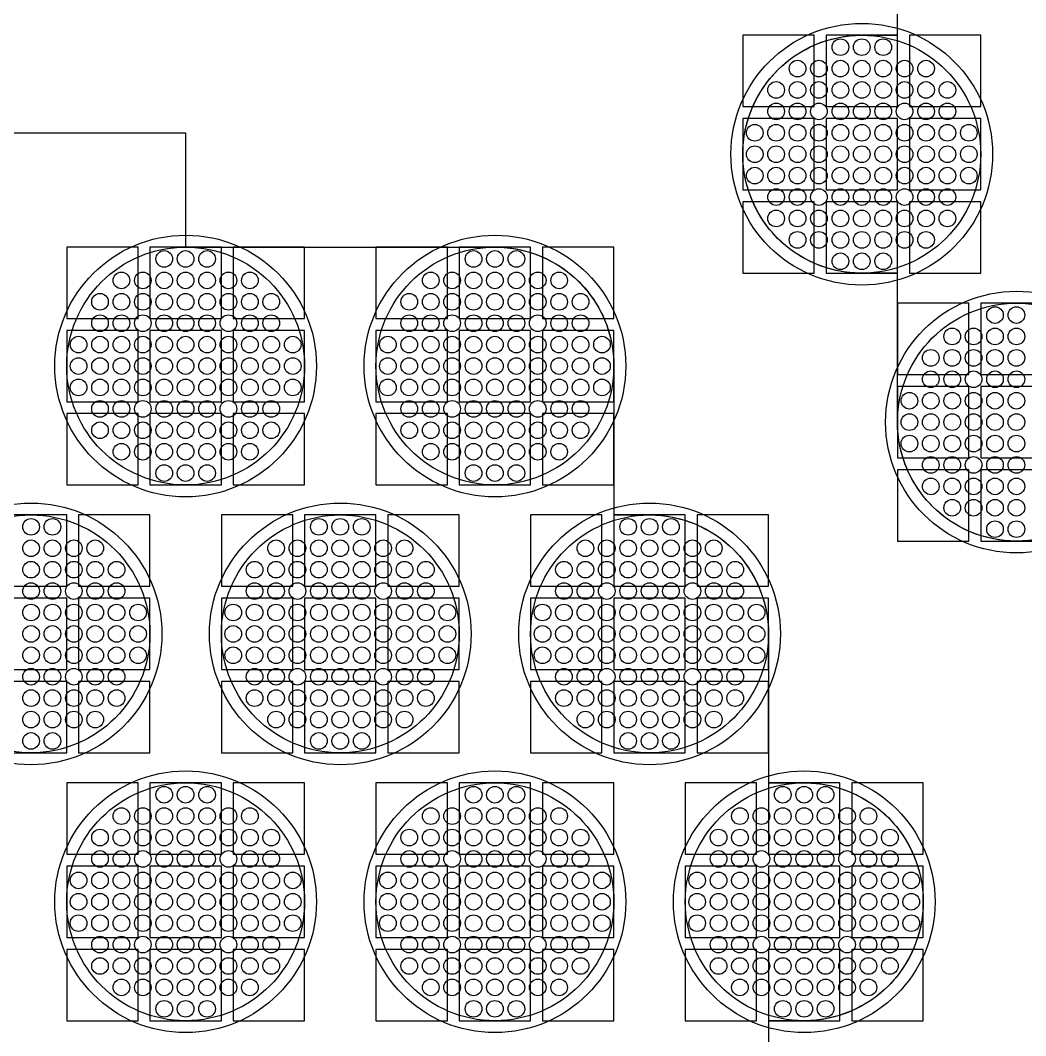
# Model space of a CAD drawing. Extents: x -49 to 54, y -38 to 38.
# Drawn here: x -8.858 to -4.632, y 26.143 to 30.411 of the extents above; entities that cross this region are included whole.
import ezdxf

# ---------------------------------------------------------------- set-up
doc = ezdxf.new("R2010")
doc.units = 0
for name, color, linetype in [('BACK_LAYER', 5, 'CONTINUOUS'), ('COND_LAYER_LOWER_ELECTRODE', 6, 'CONTINUOUS'), ('CONDUCTIVE_LAYER_BACK_LAYER', 2, 'CONTINUOUS'), ('EMITTER', 3, 'CONTINUOUS'), ('LOWER_ELECTRODE', 1, 'CONTINUOUS')]:
    doc.layers.add(name, color=color, linetype=linetype)

msp = doc.modelspace()

# ---------------------------------------------------------------- linework, layer by layer
at = {"layer": 'BACK_LAYER'}
for points in [[(-5.8209, 30.0477), (-5.5209, 30.0477), (-5.5209, 30.3477), (-5.8209, 30.3477)], [(-5.4709, 30.0477), (-5.1709, 30.0477), (-5.1709, 30.3477), (-5.4709, 30.3477)], [(-5.1209, 30.0477), (-4.8209, 30.0477), (-4.8209, 30.3477), (-5.1209, 30.3477)], [(-5.8209, 29.6977), (-5.5209, 29.6977), (-5.5209, 29.9977), (-5.8209, 29.9977)], [(-5.4709, 29.6977), (-5.1709, 29.6977), (-5.1709, 29.9977), (-5.4709, 29.9977)], [(-5.1209, 29.6977), (-4.8209, 29.6977), (-4.8209, 29.9977), (-5.1209, 29.9977)], [(-5.8209, 29.3477), (-5.5209, 29.3477), (-5.5209, 29.6477), (-5.8209, 29.6477)], [(-5.4709, 29.3477), (-5.1709, 29.3477), (-5.1709, 29.6477), (-5.4709, 29.6477)], [(-5.1209, 29.3477), (-4.8209, 29.3477), (-4.8209, 29.6477), (-5.1209, 29.6477)], [(-8.6628, 29.1575), (-8.3628, 29.1575), (-8.3628, 29.4575), (-8.6628, 29.4575)], [(-8.3128, 29.1575), (-8.0128, 29.1575), (-8.0128, 29.4575), (-8.3128, 29.4575)], [(-7.9628, 29.1575), (-7.6628, 29.1575), (-7.6628, 29.4575), (-7.9628, 29.4575)], [(-7.3628, 29.1575), (-7.0628, 29.1575), (-7.0628, 29.4575), (-7.3628, 29.4575)], [(-7.0128, 29.1575), (-6.7128, 29.1575), (-6.7128, 29.4575), (-7.0128, 29.4575)], [(-6.6628, 29.1575), (-6.3628, 29.1575), (-6.3628, 29.4575), (-6.6628, 29.4575)], [(-5.1709, 28.9218), (-4.8709, 28.9218), (-4.8709, 29.2218), (-5.1709, 29.2218)], [(-4.8209, 28.9218), (-4.5209, 28.9218), (-4.5209, 29.2218), (-4.8209, 29.2218)], [(-8.6628, 28.8075), (-8.3628, 28.8075), (-8.3628, 29.1075), (-8.6628, 29.1075)], [(-8.3128, 28.8075), (-8.0128, 28.8075), (-8.0128, 29.1075), (-8.3128, 29.1075)], [(-7.9628, 28.8075), (-7.6628, 28.8075), (-7.6628, 29.1075), (-7.9628, 29.1075)], [(-7.3628, 28.8075), (-7.0628, 28.8075), (-7.0628, 29.1075), (-7.3628, 29.1075)], [(-7.0128, 28.8075), (-6.7128, 28.8075), (-6.7128, 29.1075), (-7.0128, 29.1075)], [(-6.6628, 28.8075), (-6.3628, 28.8075), (-6.3628, 29.1075), (-6.6628, 29.1075)], [(-5.1709, 28.5718), (-4.8709, 28.5718), (-4.8709, 28.8718), (-5.1709, 28.8718)], [(-4.8209, 28.5718), (-4.5209, 28.5718), (-4.5209, 28.8718), (-4.8209, 28.8718)], [(-8.6628, 28.4575), (-8.3628, 28.4575), (-8.3628, 28.7575), (-8.6628, 28.7575)], [(-8.3128, 28.4575), (-8.0128, 28.4575), (-8.0128, 28.7575), (-8.3128, 28.7575)], [(-7.9628, 28.4575), (-7.6628, 28.4575), (-7.6628, 28.7575), (-7.9628, 28.7575)], [(-7.3628, 28.4575), (-7.0628, 28.4575), (-7.0628, 28.7575), (-7.3628, 28.7575)], [(-7.0128, 28.4575), (-6.7128, 28.4575), (-6.7128, 28.7575), (-7.0128, 28.7575)], [(-6.6628, 28.4575), (-6.3628, 28.4575), (-6.3628, 28.7575), (-6.6628, 28.7575)], [(-5.1709, 28.2218), (-4.8709, 28.2218), (-4.8709, 28.5218), (-5.1709, 28.5218)], [(-4.8209, 28.2218), (-4.5209, 28.2218), (-4.5209, 28.5218), (-4.8209, 28.5218)], [(-8.9628, 28.0316), (-8.6628, 28.0316), (-8.6628, 28.3316), (-8.9628, 28.3316)], [(-8.6128, 28.0316), (-8.3128, 28.0316), (-8.3128, 28.3316), (-8.6128, 28.3316)], [(-8.0128, 28.0316), (-7.7128, 28.0316), (-7.7128, 28.3316), (-8.0128, 28.3316)], [(-7.6628, 28.0316), (-7.3628, 28.0316), (-7.3628, 28.3316), (-7.6628, 28.3316)], [(-7.3128, 28.0316), (-7.0128, 28.0316), (-7.0128, 28.3316), (-7.3128, 28.3316)], [(-6.7128, 28.0316), (-6.4128, 28.0316), (-6.4128, 28.3316), (-6.7128, 28.3316)], [(-6.3628, 28.0316), (-6.0628, 28.0316), (-6.0628, 28.3316), (-6.3628, 28.3316)], [(-6.0128, 28.0316), (-5.7128, 28.0316), (-5.7128, 28.3316), (-6.0128, 28.3316)], [(-8.9628, 27.6816), (-8.6628, 27.6816), (-8.6628, 27.9816), (-8.9628, 27.9816)], [(-8.6128, 27.6816), (-8.3128, 27.6816), (-8.3128, 27.9816), (-8.6128, 27.9816)], [(-8.0128, 27.6816), (-7.7128, 27.6816), (-7.7128, 27.9816), (-8.0128, 27.9816)], [(-7.6628, 27.6816), (-7.3628, 27.6816), (-7.3628, 27.9816), (-7.6628, 27.9816)], [(-7.3128, 27.6816), (-7.0128, 27.6816), (-7.0128, 27.9816), (-7.3128, 27.9816)], [(-6.7128, 27.6816), (-6.4128, 27.6816), (-6.4128, 27.9816), (-6.7128, 27.9816)], [(-6.3628, 27.6816), (-6.0628, 27.6816), (-6.0628, 27.9816), (-6.3628, 27.9816)], [(-6.0128, 27.6816), (-5.7128, 27.6816), (-5.7128, 27.9816), (-6.0128, 27.9816)], [(-8.9628, 27.3316), (-8.6628, 27.3316), (-8.6628, 27.6316), (-8.9628, 27.6316)], [(-8.6128, 27.3316), (-8.3128, 27.3316), (-8.3128, 27.6316), (-8.6128, 27.6316)], [(-8.0128, 27.3316), (-7.7128, 27.3316), (-7.7128, 27.6316), (-8.0128, 27.6316)], [(-7.6628, 27.3316), (-7.3628, 27.3316), (-7.3628, 27.6316), (-7.6628, 27.6316)], [(-7.3128, 27.3316), (-7.0128, 27.3316), (-7.0128, 27.6316), (-7.3128, 27.6316)], [(-6.7128, 27.3316), (-6.4128, 27.3316), (-6.4128, 27.6316), (-6.7128, 27.6316)], [(-6.3628, 27.3316), (-6.0628, 27.3316), (-6.0628, 27.6316), (-6.3628, 27.6316)], [(-6.0128, 27.3316), (-5.7128, 27.3316), (-5.7128, 27.6316), (-6.0128, 27.6316)], [(-8.6628, 26.9058), (-8.3628, 26.9058), (-8.3628, 27.2058), (-8.6628, 27.2058)], [(-8.3128, 26.9058), (-8.0128, 26.9058), (-8.0128, 27.2058), (-8.3128, 27.2058)], [(-7.9628, 26.9058), (-7.6628, 26.9058), (-7.6628, 27.2058), (-7.9628, 27.2058)], [(-7.3628, 26.9058), (-7.0628, 26.9058), (-7.0628, 27.2058), (-7.3628, 27.2058)], [(-7.0128, 26.9058), (-6.7128, 26.9058), (-6.7128, 27.2058), (-7.0128, 27.2058)], [(-6.6628, 26.9058), (-6.3628, 26.9058), (-6.3628, 27.2058), (-6.6628, 27.2058)], [(-6.0628, 26.9058), (-5.7628, 26.9058), (-5.7628, 27.2058), (-6.0628, 27.2058)], [(-5.7128, 26.9058), (-5.4128, 26.9058), (-5.4128, 27.2058), (-5.7128, 27.2058)], [(-5.3628, 26.9058), (-5.0628, 26.9058), (-5.0628, 27.2058), (-5.3628, 27.2058)], [(-8.6628, 26.5558), (-8.3628, 26.5558), (-8.3628, 26.8558), (-8.6628, 26.8558)], [(-8.3128, 26.5558), (-8.0128, 26.5558), (-8.0128, 26.8558), (-8.3128, 26.8558)], [(-7.9628, 26.5558), (-7.6628, 26.5558), (-7.6628, 26.8558), (-7.9628, 26.8558)], [(-7.3628, 26.5558), (-7.0628, 26.5558), (-7.0628, 26.8558), (-7.3628, 26.8558)], [(-7.0128, 26.5558), (-6.7128, 26.5558), (-6.7128, 26.8558), (-7.0128, 26.8558)], [(-6.6628, 26.5558), (-6.3628, 26.5558), (-6.3628, 26.8558), (-6.6628, 26.8558)], [(-6.0628, 26.5558), (-5.7628, 26.5558), (-5.7628, 26.8558), (-6.0628, 26.8558)], [(-5.7128, 26.5558), (-5.4128, 26.5558), (-5.4128, 26.8558), (-5.7128, 26.8558)], [(-5.3628, 26.5558), (-5.0628, 26.5558), (-5.0628, 26.8558), (-5.3628, 26.8558)], [(-8.6628, 26.2058), (-8.3628, 26.2058), (-8.3628, 26.5058), (-8.6628, 26.5058)], [(-8.3128, 26.2058), (-8.0128, 26.2058), (-8.0128, 26.5058), (-8.3128, 26.5058)], [(-7.9628, 26.2058), (-7.6628, 26.2058), (-7.6628, 26.5058), (-7.9628, 26.5058)], [(-7.3628, 26.2058), (-7.0628, 26.2058), (-7.0628, 26.5058), (-7.3628, 26.5058)], [(-7.0128, 26.2058), (-6.7128, 26.2058), (-6.7128, 26.5058), (-7.0128, 26.5058)], [(-6.6628, 26.2058), (-6.3628, 26.2058), (-6.3628, 26.5058), (-6.6628, 26.5058)], [(-6.0628, 26.2058), (-5.7628, 26.2058), (-5.7628, 26.5058), (-6.0628, 26.5058)], [(-5.7128, 26.2058), (-5.4128, 26.2058), (-5.4128, 26.5058), (-5.7128, 26.5058)], [(-5.3628, 26.2058), (-5.0628, 26.2058), (-5.0628, 26.5058), (-5.3628, 26.5058)]]:
    msp.add_lwpolyline(points, close=True, dxfattribs=at)
at = {"layer": 'COND_LAYER_LOWER_ELECTRODE'}
for centre in [(-5.3209, 29.8477), (-8.1628, 28.9575), (-6.8628, 28.9575), (-4.6709, 28.7218), (-8.8128, 27.8316), (-7.5128, 27.8316), (-6.2128, 27.8316), (-8.1628, 26.7058), (-6.8628, 26.7058), (-5.5628, 26.7058)]:
    msp.add_circle(centre, 0.55, dxfattribs=at)
at = {"layer": 'CONDUCTIVE_LAYER_BACK_LAYER'}
for points in [[(-4.5209, 28.2219), (-4.6809, 28.2219), (-4.7007, 28.2227), (-4.7206, 28.2243), (-4.7403, 28.2267), (-4.7599, 28.2298), (-4.7794, 28.2337), (-4.7987, 28.2384), (-4.8179, 28.2439), (-4.8367, 28.2501), (-4.8554, 28.2571), (-4.8737, 28.2648), (-4.8917, 28.2732), (-4.9094, 28.2823), (-4.9266, 28.2922), (-4.9435, 28.3027), (-4.96, 28.3138), (-4.976, 28.3257), (-4.9915, 28.3381), (-5.0065, 28.3511), (-5.021, 28.3648), (-5.0349, 28.379), (-5.0482, 28.3937), (-5.061, 28.409), (-5.0731, 28.4247), (-5.0846, 28.4409), (-5.0954, 28.4576), (-5.1056, 28.4747), (-5.1151, 28.4922), (-5.1238, 28.51), (-5.1319, 28.5282), (-5.1392, 28.5467), (-5.1458, 28.5654), (-5.1517, 28.5844), (-5.1568, 28.6036), (-5.1611, 28.6231), (-5.1646, 28.6426), (-5.1674, 28.6623), (-5.1693, 28.6821), (-5.1705, 28.7019), (-5.1709, 28.7218), (-5.1709, 29.3478), (-5.3309, 29.3478), (-5.3507, 29.3485), (-5.3706, 29.3501), (-5.3903, 29.3525), (-5.4099, 29.3556), (-5.4294, 29.3596), (-5.4487, 29.3643), (-5.4679, 29.3697), (-5.4867, 29.3759), (-5.5054, 29.3829), (-5.5237, 29.3906), (-5.5417, 29.399), (-5.5594, 29.4082), (-5.5766, 29.418), (-5.5935, 29.4285), (-5.61, 29.4397), (-5.626, 29.4515), (-5.6415, 29.4639), (-5.6565, 29.477), (-5.671, 29.4906), (-5.6849, 29.5048), (-5.6982, 29.5195), (-5.711, 29.5348), (-5.7231, 29.5506), (-5.7346, 29.5668), (-5.7454, 29.5834), (-5.7556, 29.6005), (-5.7651, 29.618), (-5.7738, 29.6358), (-5.7819, 29.654), (-5.7892, 29.6725), (-5.7958, 29.6913), (-5.8017, 29.7103), (-5.8068, 29.7295), (-5.8111, 29.7489), (-5.8146, 29.7685), (-5.8174, 29.7881), (-5.8193, 29.8079), (-5.8205, 29.8278), (-5.8209, 29.8477), (-5.8205, 29.8675), (-5.8193, 29.8874), (-5.8174, 29.9072), (-5.8146, 29.9269), (-5.8111, 29.9464), (-5.8068, 29.9658), (-5.8017, 29.985), (-5.7958, 30.0041), (-5.7892, 30.0228), (-5.7819, 30.0413), (-5.7738, 30.0595), (-5.7651, 30.0773), (-5.7556, 30.0948), (-5.7454, 30.1119), (-5.7346, 30.1285), (-5.7231, 30.1448), (-5.711, 30.1605), (-5.6982, 30.1758), (-5.6849, 30.1905), (-5.671, 30.2047), (-5.6565, 30.2183), (-5.6415, 30.2314), (-5.626, 30.2438), (-5.61, 30.2556), (-5.5935, 30.2668), (-5.5766, 30.2773), (-5.5594, 30.2871), (-5.5417, 30.2963), (-5.5237, 30.3047), (-5.5054, 30.3124), (-5.4867, 30.3194), (-5.4679, 30.3256), (-5.4487, 30.331), (-5.4294, 30.3357), (-5.4099, 30.3397), (-5.3903, 30.3428), (-5.3706, 30.3452), (-5.3507, 30.3468), (-5.3309, 30.3476), (-5.1709, 30.3476), (-5.1709, 30.9735)], [(-9.9197, 29.9378), (-8.1628, 29.9378), (-8.1628, 29.4574), (-6.8528, 29.4574), (-6.833, 29.4566), (-6.8132, 29.455), (-6.7934, 29.4526), (-6.7738, 29.4495), (-6.7543, 29.4456), (-6.735, 29.4409), (-6.7159, 29.4354), (-6.697, 29.4292), (-6.6784, 29.4222), (-6.66, 29.4145), (-6.642, 29.4061), (-6.6244, 29.397), (-6.6071, 29.3871), (-6.5902, 29.3766), (-6.5737, 29.3654), (-6.5578, 29.3536), (-6.5422, 29.3412), (-6.5272, 29.3281), (-6.5128, 29.3145), (-6.4988, 29.3003), (-6.4855, 29.2856), (-6.4728, 29.2703), (-6.4606, 29.2546), (-6.4491, 29.2383), (-6.4383, 29.2217), (-6.4281, 29.2046), (-6.4186, 29.1871), (-6.4099, 29.1693), (-6.4018, 29.1511), (-6.3945, 29.1326), (-6.3879, 29.1139), (-6.382, 29.0949), (-6.377, 29.0756), (-6.3726, 29.0562), (-6.3691, 29.0367), (-6.3663, 29.017), (-6.3644, 28.9972), (-6.3632, 28.9773), (-6.3628, 28.9575), (-6.3628, 28.3315), (-6.2028, 28.3315), (-6.183, 28.3307), (-6.1632, 28.3292), (-6.1434, 28.3268), (-6.1238, 28.3236), (-6.1043, 28.3197), (-6.085, 28.315), (-6.0659, 28.3096), (-6.047, 28.3033), (-6.0284, 28.2964), (-6.01, 28.2887), (-5.992, 28.2802), (-5.9744, 28.2711), (-5.9571, 28.2613), (-5.9402, 28.2508), (-5.9237, 28.2396), (-5.9078, 28.2278), (-5.8922, 28.2154), (-5.8772, 28.2023), (-5.8628, 28.1887), (-5.8488, 28.1745), (-5.8355, 28.1597), (-5.8228, 28.1445), (-5.8106, 28.1287), (-5.7991, 28.1125), (-5.7883, 28.0958), (-5.7781, 28.0788), (-5.7686, 28.0613), (-5.7599, 28.0434), (-5.7518, 28.0253), (-5.7445, 28.0068), (-5.7379, 27.988), (-5.732, 27.969), (-5.727, 27.9498), (-5.7226, 27.9304), (-5.7191, 27.9108), (-5.7163, 27.8911), (-5.7144, 27.8714), (-5.7132, 27.8515), (-5.7128, 27.8316), (-5.7128, 27.2057), (-5.5528, 27.2057), (-5.533, 27.2049), (-5.5132, 27.2033), (-5.4934, 27.201), (-5.4738, 27.1978), (-5.4543, 27.1939), (-5.435, 27.1892), (-5.4159, 27.1837), (-5.397, 27.1775), (-5.3784, 27.1705), (-5.36, 27.1628), (-5.342, 27.1544), (-5.3244, 27.1453), (-5.3071, 27.1355), (-5.2902, 27.125), (-5.2737, 27.1138), (-5.2578, 27.102), (-5.2422, 27.0895), (-5.2272, 27.0765), (-5.2128, 27.0628), (-5.1988, 27.0486), (-5.1855, 27.0339), (-5.1728, 27.0187), (-5.1606, 27.0029), (-5.1491, 26.9867), (-5.1383, 26.97), (-5.1281, 26.9529), (-5.1186, 26.9354), (-5.1099, 26.9176), (-5.1018, 26.8994), (-5.0945, 26.881), (-5.0879, 26.8622), (-5.082, 26.8432), (-5.077, 26.824), (-5.0726, 26.8046), (-5.0691, 26.785), (-5.0663, 26.7653), (-5.0644, 26.7455), (-5.0632, 26.7257), (-5.0628, 26.7058), (-5.0632, 26.6859), (-5.0644, 26.6661), (-5.0663, 26.6463), (-5.0691, 26.6266), (-5.0726, 26.607), (-5.077, 26.5876), (-5.082, 26.5684), (-5.0879, 26.5494), (-5.0945, 26.5306), (-5.1018, 26.5122), (-5.1099, 26.494), (-5.1186, 26.4761), (-5.1281, 26.4587), (-5.1383, 26.4416), (-5.1491, 26.4249), (-5.1606, 26.4087), (-5.1728, 26.3929), (-5.1855, 26.3777), (-5.1988, 26.3629), (-5.2128, 26.3487), (-5.2272, 26.3351), (-5.2422, 26.3221), (-5.2578, 26.3096), (-5.2737, 26.2978), (-5.2902, 26.2866), (-5.3071, 26.2761), (-5.3244, 26.2663), (-5.342, 26.2572), (-5.36, 26.2488), (-5.3784, 26.2411), (-5.397, 26.2341), (-5.4159, 26.2279), (-5.435, 26.2224), (-5.4543, 26.2177), (-5.4738, 26.2138), (-5.4934, 26.2106), (-5.5132, 26.2083), (-5.533, 26.2067), (-5.5528, 26.2059), (-5.7128, 26.2059), (-5.7128, 25.58)]]:
    msp.add_lwpolyline(points, dxfattribs=at)
at = {"layer": 'EMITTER'}
for centre in [(-5.3209, 29.8477), (-8.1628, 28.9575), (-6.8628, 28.9575), (-4.6709, 28.7218), (-8.8128, 27.8316), (-7.5128, 27.8316), (-6.2128, 27.8316), (-8.1628, 26.7058), (-6.8628, 26.7058), (-5.5628, 26.7058)]:
    msp.add_circle(centre, 0.5, dxfattribs=at)
at = {"layer": 'LOWER_ELECTRODE'}
for centre in [(-5.4109, 30.2977), (-5.3209, 30.2977), (-5.2309, 30.2977), (-5.5909, 30.2077), (-5.5009, 30.2077), (-5.4109, 30.2077), (-5.3209, 30.2077), (-5.2309, 30.2077), (-5.1409, 30.2077), (-5.0509, 30.2077), (-5.6809, 30.1177), (-5.5909, 30.1177), (-5.5009, 30.1177), (-5.4109, 30.1177), (-5.3209, 30.1177), (-5.2309, 30.1177), (-5.1409, 30.1177), (-5.0509, 30.1177), (-4.9609, 30.1177), (-5.6809, 30.0277), (-5.5909, 30.0277), (-5.5009, 30.0277), (-5.4109, 30.0277), (-5.3209, 30.0277), (-5.2309, 30.0277), (-5.1409, 30.0277), (-5.0509, 30.0277), (-4.9609, 30.0277), (-5.7709, 29.9377), (-5.6809, 29.9377), (-5.5909, 29.9377), (-5.5009, 29.9377), (-5.4109, 29.9377), (-5.3209, 29.9377), (-5.2309, 29.9377), (-5.1409, 29.9377), (-5.0509, 29.9377), (-4.9609, 29.9377), (-4.8709, 29.9377), (-5.7709, 29.8477), (-5.6809, 29.8477), (-5.5909, 29.8477), (-5.5009, 29.8477), (-5.4109, 29.8477), (-5.3209, 29.8477), (-5.2309, 29.8477), (-5.1409, 29.8477), (-5.0509, 29.8477), (-4.9609, 29.8477), (-4.8709, 29.8477), (-5.7709, 29.7577), (-5.6809, 29.7577), (-5.5909, 29.7577), (-5.5009, 29.7577), (-5.4109, 29.7577), (-5.3209, 29.7577), (-5.2309, 29.7577), (-5.1409, 29.7577), (-5.0509, 29.7577), (-4.9609, 29.7577), (-4.8709, 29.7577), (-5.6809, 29.6677), (-5.5909, 29.6677), (-5.5009, 29.6677), (-5.4109, 29.6677), (-5.3209, 29.6677), (-5.2309, 29.6677), (-5.1409, 29.6677), (-5.0509, 29.6677), (-4.9609, 29.6677), (-5.6809, 29.5777), (-5.5909, 29.5777), (-5.5009, 29.5777), (-5.4109, 29.5777), (-5.3209, 29.5777), (-5.2309, 29.5777), (-5.1409, 29.5777), (-5.0509, 29.5777), (-4.9609, 29.5777), (-5.5909, 29.4877), (-5.5009, 29.4877), (-5.4109, 29.4877), (-5.3209, 29.4877), (-5.2309, 29.4877), (-5.1409, 29.4877), (-5.0509, 29.4877), (-8.2528, 29.4075), (-8.1628, 29.4075), (-8.0728, 29.4075), (-6.9528, 29.4075), (-6.8628, 29.4075), (-6.7728, 29.4075), (-5.4109, 29.3977), (-5.3209, 29.3977), (-5.2309, 29.3977), (-8.4328, 29.3175), (-8.3428, 29.3175), (-8.2528, 29.3175), (-8.1628, 29.3175), (-8.0728, 29.3175), (-7.9828, 29.3175), (-7.8928, 29.3175), (-7.1328, 29.3175), (-7.0428, 29.3175), (-6.9528, 29.3175), (-6.8628, 29.3175), (-6.7728, 29.3175), (-6.6828, 29.3175), (-6.5928, 29.3175), (-8.5228, 29.2275), (-8.4328, 29.2275), (-8.3428, 29.2275), (-8.2528, 29.2275), (-8.1628, 29.2275), (-8.0728, 29.2275), (-7.9828, 29.2275), (-7.8928, 29.2275), (-7.8028, 29.2275), (-7.2228, 29.2275), (-7.1328, 29.2275), (-7.0428, 29.2275), (-6.9528, 29.2275), (-6.8628, 29.2275), (-6.7728, 29.2275), (-6.6828, 29.2275), (-6.5928, 29.2275), (-6.5028, 29.2275), (-4.7609, 29.1718), (-4.6709, 29.1718), (-8.5228, 29.1375), (-8.4328, 29.1375), (-8.3428, 29.1375), (-8.2528, 29.1375), (-8.1628, 29.1375), (-8.0728, 29.1375), (-7.9828, 29.1375), (-7.8928, 29.1375), (-7.8028, 29.1375), (-7.2228, 29.1375), (-7.1328, 29.1375), (-7.0428, 29.1375), (-6.9528, 29.1375), (-6.8628, 29.1375), (-6.7728, 29.1375), (-6.6828, 29.1375), (-6.5928, 29.1375), (-6.5028, 29.1375), (-4.9409, 29.0818), (-4.8509, 29.0818), (-4.7609, 29.0818), (-4.6709, 29.0818), (-8.6128, 29.0475), (-8.5228, 29.0475), (-8.4328, 29.0475), (-8.3428, 29.0475), (-8.2528, 29.0475), (-8.1628, 29.0475), (-8.0728, 29.0475), (-7.9828, 29.0475), (-7.8928, 29.0475), (-7.8028, 29.0475), (-7.7128, 29.0475), (-7.3128, 29.0475), (-7.2228, 29.0475), (-7.1328, 29.0475), (-7.0428, 29.0475), (-6.9528, 29.0475), (-6.8628, 29.0475), (-6.7728, 29.0475), (-6.6828, 29.0475), (-6.5928, 29.0475), (-6.5028, 29.0475), (-6.4128, 29.0475), (-5.0309, 28.9918), (-4.9409, 28.9918), (-4.8509, 28.9918), (-4.7609, 28.9918), (-4.6709, 28.9918), (-8.6128, 28.9575), (-8.5228, 28.9575), (-8.4328, 28.9575), (-8.3428, 28.9575), (-8.2528, 28.9575), (-8.1628, 28.9575), (-8.0728, 28.9575), (-7.9828, 28.9575), (-7.8928, 28.9575), (-7.8028, 28.9575), (-7.7128, 28.9575), (-7.3128, 28.9575), (-7.2228, 28.9575), (-7.1328, 28.9575), (-7.0428, 28.9575), (-6.9528, 28.9575), (-6.8628, 28.9575), (-6.7728, 28.9575), (-6.6828, 28.9575), (-6.5928, 28.9575), (-6.5028, 28.9575), (-6.4128, 28.9575), (-5.0309, 28.9018), (-4.9409, 28.9018), (-4.8509, 28.9018), (-4.7609, 28.9018), (-4.6709, 28.9018), (-8.6128, 28.8675), (-8.5228, 28.8675), (-8.4328, 28.8675), (-8.3428, 28.8675), (-8.2528, 28.8675), (-8.1628, 28.8675), (-8.0728, 28.8675), (-7.9828, 28.8675), (-7.8928, 28.8675), (-7.8028, 28.8675), (-7.7128, 28.8675), (-7.3128, 28.8675), (-7.2228, 28.8675), (-7.1328, 28.8675), (-7.0428, 28.8675), (-6.9528, 28.8675), (-6.8628, 28.8675), (-6.7728, 28.8675), (-6.6828, 28.8675), (-6.5928, 28.8675), (-6.5028, 28.8675), (-6.4128, 28.8675), (-8.5228, 28.7775), (-8.4328, 28.7775), (-8.3428, 28.7775), (-8.2528, 28.7775), (-8.1628, 28.7775), (-8.0728, 28.7775), (-7.9828, 28.7775), (-7.8928, 28.7775), (-7.8028, 28.7775), (-7.2228, 28.7775), (-7.1328, 28.7775), (-7.0428, 28.7775), (-6.9528, 28.7775), (-6.8628, 28.7775), (-6.7728, 28.7775), (-6.6828, 28.7775), (-6.5928, 28.7775), (-6.5028, 28.7775), (-5.1209, 28.8118), (-5.0309, 28.8118), (-4.9409, 28.8118), (-4.8509, 28.8118), (-4.7609, 28.8118), (-4.6709, 28.8118), (-8.5228, 28.6875), (-8.4328, 28.6875), (-8.3428, 28.6875), (-8.2528, 28.6875), (-8.1628, 28.6875), (-8.0728, 28.6875), (-7.9828, 28.6875), (-7.8928, 28.6875), (-7.8028, 28.6875), (-7.2228, 28.6875), (-7.1328, 28.6875), (-7.0428, 28.6875), (-6.9528, 28.6875), (-6.8628, 28.6875), (-6.7728, 28.6875), (-6.6828, 28.6875), (-6.5928, 28.6875), (-6.5028, 28.6875), (-5.1209, 28.7218), (-5.0309, 28.7218), (-4.9409, 28.7218), (-4.8509, 28.7218), (-4.7609, 28.7218), (-4.6709, 28.7218), (-5.1209, 28.6318), (-5.0309, 28.6318), (-4.9409, 28.6318), (-4.8509, 28.6318), (-4.7609, 28.6318), (-4.6709, 28.6318), (-8.4328, 28.5975), (-8.3428, 28.5975), (-8.2528, 28.5975), (-8.1628, 28.5975), (-8.0728, 28.5975), (-7.9828, 28.5975), (-7.8928, 28.5975), (-7.1328, 28.5975), (-7.0428, 28.5975), (-6.9528, 28.5975), (-6.8628, 28.5975), (-6.7728, 28.5975), (-6.6828, 28.5975), (-6.5928, 28.5975), (-5.0309, 28.5418), (-4.9409, 28.5418), (-4.8509, 28.5418), (-4.7609, 28.5418), (-4.6709, 28.5418), (-8.2528, 28.5075), (-8.1628, 28.5075), (-8.0728, 28.5075), (-6.9528, 28.5075), (-6.8628, 28.5075), (-6.7728, 28.5075), (-5.0309, 28.4518), (-4.9409, 28.4518), (-4.8509, 28.4518), (-4.7609, 28.4518), (-4.6709, 28.4518), (-4.9409, 28.3618), (-4.8509, 28.3618), (-4.7609, 28.3618), (-4.6709, 28.3618), (-8.8128, 28.2816), (-8.7228, 28.2816), (-7.6028, 28.2816), (-7.5128, 28.2816), (-7.4228, 28.2816), (-6.3028, 28.2816), (-6.2128, 28.2816), (-6.1228, 28.2816), (-4.7609, 28.2718), (-4.6709, 28.2718), (-8.8128, 28.1916), (-8.7228, 28.1916), (-8.6328, 28.1916), (-8.5428, 28.1916), (-7.7828, 28.1916), (-7.6928, 28.1916), (-7.6028, 28.1916), (-7.5128, 28.1916), (-7.4228, 28.1916), (-7.3328, 28.1916), (-7.2428, 28.1916), (-6.4828, 28.1916), (-6.3928, 28.1916), (-6.3028, 28.1916), (-6.2128, 28.1916), (-6.1228, 28.1916), (-6.0328, 28.1916), (-5.9428, 28.1916), (-8.8128, 28.1016), (-8.7228, 28.1016), (-8.6328, 28.1016), (-8.5428, 28.1016), (-8.4528, 28.1016), (-7.8728, 28.1016), (-7.7828, 28.1016), (-7.6928, 28.1016), (-7.6028, 28.1016), (-7.5128, 28.1016), (-7.4228, 28.1016), (-7.3328, 28.1016), (-7.2428, 28.1016), (-7.1528, 28.1016), (-6.5728, 28.1016), (-6.4828, 28.1016), (-6.3928, 28.1016), (-6.3028, 28.1016), (-6.2128, 28.1016), (-6.1228, 28.1016), (-6.0328, 28.1016), (-5.9428, 28.1016), (-5.8528, 28.1016), (-8.8128, 28.0116), (-8.7228, 28.0116), (-8.6328, 28.0116), (-8.5428, 28.0116), (-8.4528, 28.0116), (-7.8728, 28.0116), (-7.7828, 28.0116), (-7.6928, 28.0116), (-7.6028, 28.0116), (-7.5128, 28.0116), (-7.4228, 28.0116), (-7.3328, 28.0116), (-7.2428, 28.0116), (-7.1528, 28.0116), (-6.5728, 28.0116), (-6.4828, 28.0116), (-6.3928, 28.0116), (-6.3028, 28.0116), (-6.2128, 28.0116), (-6.1228, 28.0116), (-6.0328, 28.0116), (-5.9428, 28.0116), (-5.8528, 28.0116), (-8.8128, 27.9216), (-8.7228, 27.9216), (-8.6328, 27.9216), (-8.5428, 27.9216), (-8.4528, 27.9216), (-8.3628, 27.9216), (-7.9628, 27.9216), (-7.8728, 27.9216), (-7.7828, 27.9216), (-7.6928, 27.9216), (-7.6028, 27.9216), (-7.5128, 27.9216), (-7.4228, 27.9216), (-7.3328, 27.9216), (-7.2428, 27.9216), (-7.1528, 27.9216), (-7.0628, 27.9216), (-6.6628, 27.9216), (-6.5728, 27.9216), (-6.4828, 27.9216), (-6.3928, 27.9216), (-6.3028, 27.9216), (-6.2128, 27.9216), (-6.1228, 27.9216), (-6.0328, 27.9216), (-5.9428, 27.9216), (-5.8528, 27.9216), (-5.7628, 27.9216), (-8.8128, 27.8316), (-8.7228, 27.8316), (-8.6328, 27.8316), (-8.5428, 27.8316), (-8.4528, 27.8316), (-8.3628, 27.8316), (-7.9628, 27.8316), (-7.8728, 27.8316), (-7.7828, 27.8316), (-7.6928, 27.8316), (-7.6028, 27.8316), (-7.5128, 27.8316), (-7.4228, 27.8316), (-7.3328, 27.8316), (-7.2428, 27.8316), (-7.1528, 27.8316), (-7.0628, 27.8316), (-6.6628, 27.8316), (-6.5728, 27.8316), (-6.4828, 27.8316), (-6.3928, 27.8316), (-6.3028, 27.8316), (-6.2128, 27.8316), (-6.1228, 27.8316), (-6.0328, 27.8316), (-5.9428, 27.8316), (-5.8528, 27.8316), (-5.7628, 27.8316), (-8.8128, 27.7416), (-8.7228, 27.7416), (-8.6328, 27.7416), (-8.5428, 27.7416), (-8.4528, 27.7416), (-8.3628, 27.7416), (-7.9628, 27.7416), (-7.8728, 27.7416), (-7.7828, 27.7416), (-7.6928, 27.7416), (-7.6028, 27.7416), (-7.5128, 27.7416), (-7.4228, 27.7416), (-7.3328, 27.7416), (-7.2428, 27.7416), (-7.1528, 27.7416), (-7.0628, 27.7416), (-6.6628, 27.7416), (-6.5728, 27.7416), (-6.4828, 27.7416), (-6.3928, 27.7416), (-6.3028, 27.7416), (-6.2128, 27.7416), (-6.1228, 27.7416), (-6.0328, 27.7416), (-5.9428, 27.7416), (-5.8528, 27.7416), (-5.7628, 27.7416), (-8.8128, 27.6516), (-8.7228, 27.6516), (-8.6328, 27.6516), (-8.5428, 27.6516), (-8.4528, 27.6516), (-7.8728, 27.6516), (-7.7828, 27.6516), (-7.6928, 27.6516), (-7.6028, 27.6516), (-7.5128, 27.6516), (-7.4228, 27.6516), (-7.3328, 27.6516), (-7.2428, 27.6516), (-7.1528, 27.6516), (-6.5728, 27.6516), (-6.4828, 27.6516), (-6.3928, 27.6516), (-6.3028, 27.6516), (-6.2128, 27.6516), (-6.1228, 27.6516), (-6.0328, 27.6516), (-5.9428, 27.6516), (-5.8528, 27.6516), (-8.8128, 27.5616), (-8.7228, 27.5616), (-8.6328, 27.5616), (-8.5428, 27.5616), (-8.4528, 27.5616), (-7.8728, 27.5616), (-7.7828, 27.5616), (-7.6928, 27.5616), (-7.6028, 27.5616), (-7.5128, 27.5616), (-7.4228, 27.5616), (-7.3328, 27.5616), (-7.2428, 27.5616), (-7.1528, 27.5616), (-6.5728, 27.5616), (-6.4828, 27.5616), (-6.3928, 27.5616), (-6.3028, 27.5616), (-6.2128, 27.5616), (-6.1228, 27.5616), (-6.0328, 27.5616), (-5.9428, 27.5616), (-5.8528, 27.5616), (-8.8128, 27.4716), (-8.7228, 27.4716), (-8.6328, 27.4716), (-8.5428, 27.4716), (-7.7828, 27.4716), (-7.6928, 27.4716), (-7.6028, 27.4716), (-7.5128, 27.4716), (-7.4228, 27.4716), (-7.3328, 27.4716), (-7.2428, 27.4716), (-6.4828, 27.4716), (-6.3928, 27.4716), (-6.3028, 27.4716), (-6.2128, 27.4716), (-6.1228, 27.4716), (-6.0328, 27.4716), (-5.9428, 27.4716), (-8.8128, 27.3816), (-8.7228, 27.3816), (-7.6028, 27.3816), (-7.5128, 27.3816), (-7.4228, 27.3816), (-6.3028, 27.3816), (-6.2128, 27.3816), (-6.1228, 27.3816), (-8.2528, 27.1558), (-8.1628, 27.1558), (-8.0728, 27.1558), (-6.9528, 27.1558), (-6.8628, 27.1558), (-6.7728, 27.1558), (-5.6528, 27.1558), (-5.5628, 27.1558), (-5.4728, 27.1558), (-8.4328, 27.0658), (-8.3428, 27.0658), (-8.2528, 27.0658), (-8.1628, 27.0658), (-8.0728, 27.0658), (-7.9828, 27.0658), (-7.8928, 27.0658), (-7.1328, 27.0658), (-7.0428, 27.0658), (-6.9528, 27.0658), (-6.8628, 27.0658), (-6.7728, 27.0658), (-6.6828, 27.0658), (-6.5928, 27.0658), (-5.8328, 27.0658), (-5.7428, 27.0658), (-5.6528, 27.0658), (-5.5628, 27.0658), (-5.4728, 27.0658), (-5.3828, 27.0658), (-5.2928, 27.0658), (-8.5228, 26.9758), (-8.4328, 26.9758), (-8.3428, 26.9758), (-8.2528, 26.9758), (-8.1628, 26.9758), (-8.0728, 26.9758), (-7.9828, 26.9758), (-7.8928, 26.9758), (-7.8028, 26.9758), (-7.2228, 26.9758), (-7.1328, 26.9758), (-7.0428, 26.9758), (-6.9528, 26.9758), (-6.8628, 26.9758), (-6.7728, 26.9758), (-6.6828, 26.9758), (-6.5928, 26.9758), (-6.5028, 26.9758), (-5.9228, 26.9758), (-5.8328, 26.9758), (-5.7428, 26.9758), (-5.6528, 26.9758), (-5.5628, 26.9758), (-5.4728, 26.9758), (-5.3828, 26.9758), (-5.2928, 26.9758), (-5.2028, 26.9758), (-8.5228, 26.8858), (-8.4328, 26.8858), (-8.3428, 26.8858), (-8.2528, 26.8858), (-8.1628, 26.8858), (-8.0728, 26.8858), (-7.9828, 26.8858), (-7.8928, 26.8858), (-7.8028, 26.8858), (-7.2228, 26.8858), (-7.1328, 26.8858), (-7.0428, 26.8858), (-6.9528, 26.8858), (-6.8628, 26.8858), (-6.7728, 26.8858), (-6.6828, 26.8858), (-6.5928, 26.8858), (-6.5028, 26.8858), (-5.9228, 26.8858), (-5.8328, 26.8858), (-5.7428, 26.8858), (-5.6528, 26.8858), (-5.5628, 26.8858), (-5.4728, 26.8858), (-5.3828, 26.8858), (-5.2928, 26.8858), (-5.2028, 26.8858), (-8.6128, 26.7958), (-8.5228, 26.7958), (-8.4328, 26.7958), (-8.3428, 26.7958), (-8.2528, 26.7958), (-8.1628, 26.7958), (-8.0728, 26.7958), (-7.9828, 26.7958), (-7.8928, 26.7958), (-7.8028, 26.7958), (-7.7128, 26.7958), (-7.3128, 26.7958), (-7.2228, 26.7958), (-7.1328, 26.7958), (-7.0428, 26.7958), (-6.9528, 26.7958), (-6.8628, 26.7958), (-6.7728, 26.7958), (-6.6828, 26.7958), (-6.5928, 26.7958), (-6.5028, 26.7958), (-6.4128, 26.7958), (-6.0128, 26.7958), (-5.9228, 26.7958), (-5.8328, 26.7958), (-5.7428, 26.7958), (-5.6528, 26.7958), (-5.5628, 26.7958), (-5.4728, 26.7958), (-5.3828, 26.7958), (-5.2928, 26.7958), (-5.2028, 26.7958), (-5.1128, 26.7958), (-8.6128, 26.7058), (-8.5228, 26.7058), (-8.4328, 26.7058), (-8.3428, 26.7058), (-8.2528, 26.7058), (-8.1628, 26.7058), (-8.0728, 26.7058), (-7.9828, 26.7058), (-7.8928, 26.7058), (-7.8028, 26.7058), (-7.7128, 26.7058), (-7.3128, 26.7058), (-7.2228, 26.7058), (-7.1328, 26.7058), (-7.0428, 26.7058), (-6.9528, 26.7058), (-6.8628, 26.7058), (-6.7728, 26.7058), (-6.6828, 26.7058), (-6.5928, 26.7058), (-6.5028, 26.7058), (-6.4128, 26.7058), (-6.0128, 26.7058), (-5.9228, 26.7058), (-5.8328, 26.7058), (-5.7428, 26.7058), (-5.6528, 26.7058), (-5.5628, 26.7058), (-5.4728, 26.7058), (-5.3828, 26.7058), (-5.2928, 26.7058), (-5.2028, 26.7058), (-5.1128, 26.7058), (-8.6128, 26.6158), (-8.5228, 26.6158), (-8.4328, 26.6158), (-8.3428, 26.6158), (-8.2528, 26.6158), (-8.1628, 26.6158), (-8.0728, 26.6158), (-7.9828, 26.6158), (-7.8928, 26.6158), (-7.8028, 26.6158), (-7.7128, 26.6158), (-7.3128, 26.6158), (-7.2228, 26.6158), (-7.1328, 26.6158), (-7.0428, 26.6158), (-6.9528, 26.6158), (-6.8628, 26.6158), (-6.7728, 26.6158), (-6.6828, 26.6158), (-6.5928, 26.6158), (-6.5028, 26.6158), (-6.4128, 26.6158), (-6.0128, 26.6158), (-5.9228, 26.6158), (-5.8328, 26.6158), (-5.7428, 26.6158), (-5.6528, 26.6158), (-5.5628, 26.6158), (-5.4728, 26.6158), (-5.3828, 26.6158), (-5.2928, 26.6158), (-5.2028, 26.6158), (-5.1128, 26.6158), (-8.5228, 26.5258), (-8.4328, 26.5258), (-8.3428, 26.5258), (-8.2528, 26.5258), (-8.1628, 26.5258), (-8.0728, 26.5258), (-7.9828, 26.5258), (-7.8928, 26.5258), (-7.8028, 26.5258), (-7.2228, 26.5258), (-7.1328, 26.5258), (-7.0428, 26.5258), (-6.9528, 26.5258), (-6.8628, 26.5258), (-6.7728, 26.5258), (-6.6828, 26.5258), (-6.5928, 26.5258), (-6.5028, 26.5258), (-5.9228, 26.5258), (-5.8328, 26.5258), (-5.7428, 26.5258), (-5.6528, 26.5258), (-5.5628, 26.5258), (-5.4728, 26.5258), (-5.3828, 26.5258), (-5.2928, 26.5258), (-5.2028, 26.5258), (-8.5228, 26.4358), (-8.4328, 26.4358), (-8.3428, 26.4358), (-8.2528, 26.4358), (-8.1628, 26.4358), (-8.0728, 26.4358), (-7.9828, 26.4358), (-7.8928, 26.4358), (-7.8028, 26.4358), (-7.2228, 26.4358), (-7.1328, 26.4358), (-7.0428, 26.4358), (-6.9528, 26.4358), (-6.8628, 26.4358), (-6.7728, 26.4358), (-6.6828, 26.4358), (-6.5928, 26.4358), (-6.5028, 26.4358), (-5.9228, 26.4358), (-5.8328, 26.4358), (-5.7428, 26.4358), (-5.6528, 26.4358), (-5.5628, 26.4358), (-5.4728, 26.4358), (-5.3828, 26.4358), (-5.2928, 26.4358), (-5.2028, 26.4358), (-8.4328, 26.3458), (-8.3428, 26.3458), (-8.2528, 26.3458), (-8.1628, 26.3458), (-8.0728, 26.3458), (-7.9828, 26.3458), (-7.8928, 26.3458), (-7.1328, 26.3458), (-7.0428, 26.3458), (-6.9528, 26.3458), (-6.8628, 26.3458), (-6.7728, 26.3458), (-6.6828, 26.3458), (-6.5928, 26.3458), (-5.8328, 26.3458), (-5.7428, 26.3458), (-5.6528, 26.3458), (-5.5628, 26.3458), (-5.4728, 26.3458), (-5.3828, 26.3458), (-5.2928, 26.3458), (-8.2528, 26.2558), (-8.1628, 26.2558), (-8.0728, 26.2558), (-6.9528, 26.2558), (-6.8628, 26.2558), (-6.7728, 26.2558), (-5.6528, 26.2558), (-5.5628, 26.2558), (-5.4728, 26.2558)]:
    msp.add_circle(centre, 0.035, dxfattribs=at)

doc.saveas('drawing.dxf')
